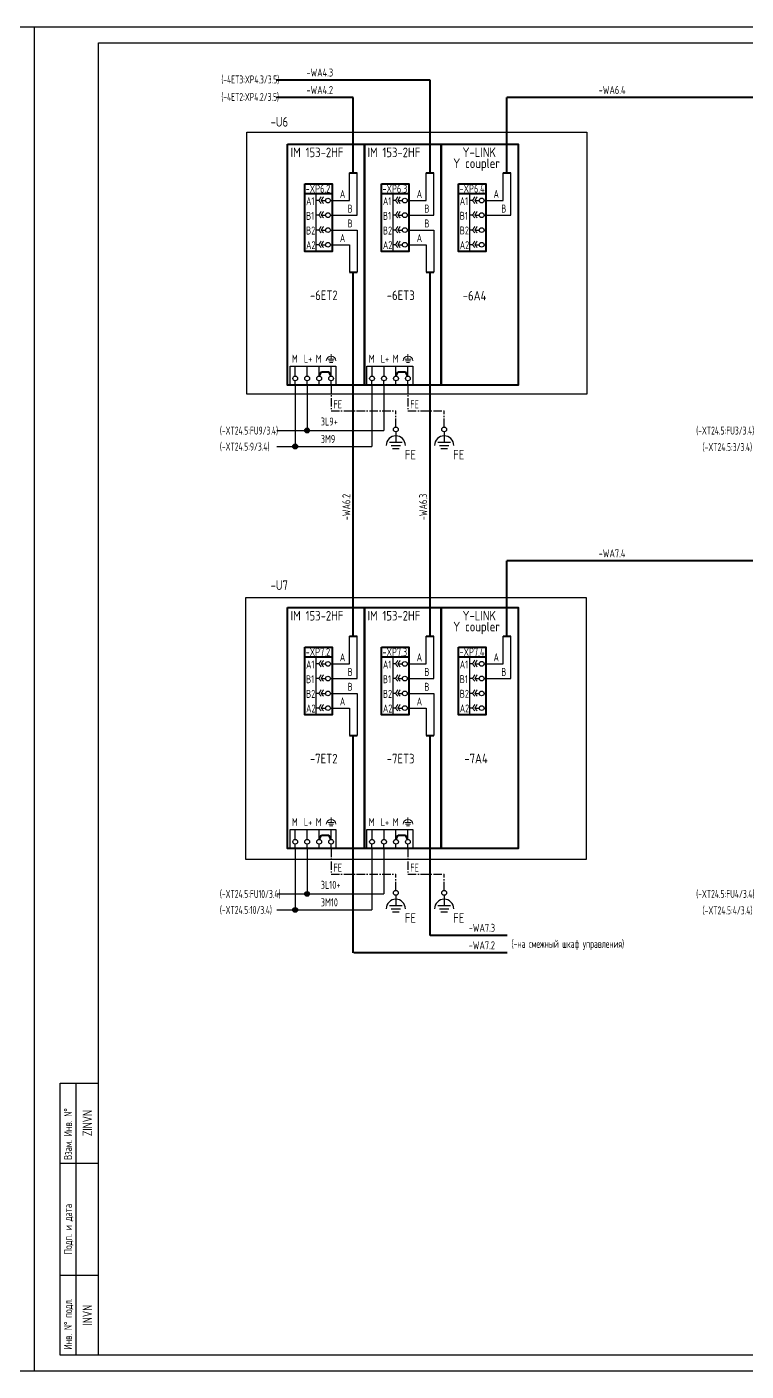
# Model space of a CAD drawing. Header units: millimetres. Extents: x 98 to 20644, y -7467 to -6136.
# Drawn here: x 3065.6 to 3290.3, y -7467.1 to -7047.1 of the extents above; entities that cross this region are included whole.
import ezdxf
from ezdxf.enums import TextEntityAlignment as Align

# ---------------------------------------------------------------- set-up
doc = ezdxf.new("R2010")
doc.units = ezdxf.units.MM
doc.linetypes.add('3_2012-53-ТКР2.1-2_План$0${ Chain Double-Dash }', pattern=[0])
doc.linetypes.add('EPL_DASHLONGDOT', pattern=[1, 0.66, -0.12, 0.1, -0.12])
for name, color, linetype in [('Временный', 6, 'Continuous'), ('КИА_МАРКИРОВКА', 2, 'Continuous'), ('КИА_НАКЛЕЙКИ', 1, 'Continuous')]:
    doc.layers.add(name, color=color, linetype=linetype)
doc.styles.add('GOST-A 3-1', font='', dxfattribs={"height": 3})
doc.styles.add('GOSTA-2.5-1', font='', dxfattribs={"width": 0.9, "height": 2.5})
doc.styles.add('ROMANS0-70', font='romans.shx', dxfattribs={"width": 0.7})
doc.styles.get('GOST-A 3-1').set_extended_font_data('GOST type A')
doc.styles.get('GOSTA-2.5-1').set_extended_font_data('GOST Type AU')

# ---------------------------------------------------------------- blocks, each defined once
blk = doc.blocks.new('A$C20E20996')
at = {"color": 0}
for p, q in [((-15.02, -33.5), (-15.02, -15.52)), ((-14.27, -17.63), (-15.02, -17.63)), ((-13.53, -17.63), (-12.13, -17.63)), ((-10.63, -17.63), (-10.08, -17.63)), ((-14.27, -22.18), (-15.02, -22.18)), ((-13.53, -22.18), (-12.13, -22.18)), ((-10.63, -22.21), (-10.08, -22.21)), ((-14.27, -26.84), (-15.02, -26.84)), ((-13.53, -26.84), (-12.13, -26.84)), ((-10.63, -26.86), (-10.08, -26.86)), ((-14.27, -31.42), (-15.02, -31.42)), ((-13.53, -31.42), (-12.13, -31.42)), ((-10.63, -31.44), (-10.08, -31.44)), ((-21.61, -72.45), (-21.61, -69.42)), ((-17.87, -72.45), (-17.87, -69.42)), ((-14.14, -72.45), (-14.14, -69.42)), ((-10.41, -72.45), (-10.41, -69.42)), ((-21.63, -75.35), (-21.63, -73.95)), ((-17.9, -75.35), (-17.9, -73.95)), ((-14.17, -75.35), (-14.17, -73.95)), ((-10.43, -75.35), (-10.43, -73.95))]:
    blk.add_line(p, q, dxfattribs=at)
at = {"lineweight": 18}
for p, q in [((-13.53, -16.52), (-14.27, -17.63)), ((-12.78, -16.52), (-13.53, -17.63)), ((-14.27, -17.63), (-13.53, -18.52)), ((-13.53, -17.63), (-12.78, -18.52)), ((-13.53, -21.07), (-14.27, -22.18)), ((-14.27, -22.18), (-13.53, -23.07)), ((-12.78, -21.07), (-13.53, -22.18)), ((-13.53, -22.18), (-12.78, -23.07)), ((-13.53, -25.73), (-14.27, -26.84)), ((-14.27, -26.84), (-13.53, -27.73)), ((-12.78, -25.73), (-13.53, -26.84)), ((-13.53, -26.84), (-12.78, -27.73)), ((-13.53, -30.31), (-14.27, -31.42)), ((-14.27, -31.42), (-13.53, -32.31)), ((-12.78, -30.31), (-13.53, -31.42)), ((-13.53, -31.42), (-12.78, -32.31))]:
    blk.add_line(p, q, dxfattribs=at)
at = {"color": 0, "lineweight": 20}
for p, q in [((-10.4, -65.58), (-10.4, -66.21)), ((-10.4, -66.21), (-10.4, -67.21)), ((-11.4, -67.21), (-9.4, -67.21)), ((-11.15, -67.71), (-9.65, -67.71)), ((-10.9, -68.21), (-9.9, -68.21))]:
    blk.add_line(p, q, dxfattribs=at)
at = {"color": 0, "lineweight": 40}
for p, q in [((-14.14, -72.45), (-13.43, -71.17)), ((-13.43, -71.17), (-11.12, -71.17)), ((-10.41, -72.45), (-11.12, -71.17))]:
    blk.add_line(p, q, dxfattribs=at)
for points in [[(-24, 0), (0, 0), (0, -75.35), (-24, -75.35)], [(-18.62, -12.36), (-10.08, -12.36), (-10.08, -33.5), (-18.62, -33.5)], [(-18.62, -12.36), (-10.08, -12.36), (-10.08, -15.52), (-18.62, -15.52)]]:
    blk.add_lwpolyline(points, close=True, dxfattribs=at)
at = {"color": 0}
blk.add_lwpolyline([(-23.2, -69.42), (-8.92, -69.42), (-8.92, -75.35), (-23.2, -75.35)], close=True, dxfattribs=at)
for centre in [(-11.38, -17.63), (-11.38, -22.21), (-11.38, -26.86), (-11.38, -31.44), (-21.61, -73.2), (-17.87, -73.2), (-14.14, -73.2), (-10.41, -73.2)]:
    blk.add_circle(centre, 0.75, dxfattribs=at)
at = {"color": 0, "lineweight": 20}
blk.add_arc((-10.4, -67.71), 1.5, 0, 180, dxfattribs=at)
at = {"style": 'GOSTA-2.5-1', "width": 0.9}
for s, p in [('A1', (-18.22, -19.08)), ('B1', (-18.22, -23.66)), ('B2', (-18.22, -28.24)), ('A2', (-18.22, -32.82)), ('M', (-22.64, -68.32)), ('L+', (-18.91, -68.32)), ('M', (-15.18, -68.32))]:
    blk.add_text(s, height=2.5, dxfattribs=at).set_placement(p)
blk = doc.blocks.new('A$C2EC3666A')
h = blk.add_hatch(color=7)
h.dxf.hatch_style = 1
edge = h.paths.add_edge_path()
edge.add_arc((0, 0), 0.75, 0, 360)
at = {"color": 0}
blk.add_circle((0, 0), 0.75, dxfattribs=at)
blk = doc.blocks.new('A$C2BF74EC9')
at = {"color": 0}
for p, q in [((0, 6.39), (4, 6.39)), ((0.5, 5.39), (3.5, 5.39)), ((1, 4.39), (3, 4.39)), ((2, 8.39), (2, 6.39))]:
    blk.add_line(p, q, dxfattribs=at)
at = {"style": 'GOST-A 3-1'}
blk.add_text('FE', height=3, dxfattribs=at).set_placement((4.81, 1))

msp = doc.modelspace()

# ---------------------------------------------------------------- linework, layer by layer
for p, q in [((2474, -7047.07), (3068, -7047.07)), ((3068, -7467.07), (3068, -7047.07)), ((3068, -7047.07), (3662, -7047.07)), ((3088, -7052.07), (3657, -7052.07)), ((3088, -7462.07), (3088, -7052.07)), ((3168.74, -7250.65), (3168.74, -7237.47)), ((3076, -7462.07), (3076, -7377.07)), ((3076, -7377.07), (3088, -7377.07)), ((3081, -7462.07), (3081, -7377.07)), ((3076, -7402.07), (3088, -7402.07)), ((3076, -7437.07), (3088, -7437.07)), ((3081, -7437.07), (3088, -7437.07)), ((3088, -7462.07), (3076, -7462.07)), ((3657, -7462.07), (3088, -7462.07)), ((3068, -7467.07), (2474, -7467.07)), ((3662, -7467.07), (3068, -7467.07))]:
    msp.add_line(p, q)
at = {"color": 6, "lineweight": 40}
for p, q in [((3191.54, -7063.7), (3143.44, -7063.7)), ((3191.54, -7092.72), (3191.54, -7063.7)), ((3167.54, -7069.16), (3143.61, -7069.16)), ((3167.54, -7092.72), (3167.54, -7069.16)), ((3215.54, -7092.7), (3215.54, -7069.16)), ((3324.03, -7069.16), (3215.54, -7069.16)), ((3166.34, -7092.72), (3168.74, -7092.72)), ((3190.34, -7092.72), (3192.74, -7092.72)), ((3214.34, -7092.7), (3216.74, -7092.7)), ((3166.34, -7123.74), (3168.74, -7123.74)), ((3167.54, -7237.47), (3167.54, -7123.74)), ((3190.34, -7123.74), (3192.74, -7123.74)), ((3191.54, -7237.47), (3191.54, -7123.74)), ((3215.54, -7237.47), (3215.54, -7213.93)), ((3324.03, -7213.93), (3215.54, -7213.93)), ((3166.34, -7237.47), (3168.74, -7237.47)), ((3190.34, -7237.47), (3192.74, -7237.47)), ((3214.34, -7237.47), (3216.74, -7237.47)), ((3166.34, -7268.51), (3168.74, -7268.51)), ((3167.54, -7336.39), (3167.54, -7268.51)), ((3190.34, -7268.51), (3192.74, -7268.51)), ((3191.54, -7330.93), (3191.54, -7268.51)), ((3215.64, -7330.93), (3191.59, -7330.93)), ((3215.64, -7336.39), (3167.71, -7336.39))]:
    msp.add_line(p, q, dxfattribs=at)
at = {"color": 0}
for p, q in [((3166.34, -7101.32), (3166.34, -7092.72)), ((3168.74, -7105.9), (3168.74, -7092.72)), ((3190.34, -7101.32), (3190.34, -7092.72)), ((3192.74, -7105.9), (3192.74, -7092.72)), ((3214.34, -7101.3), (3214.34, -7092.7)), ((3216.74, -7105.88), (3216.74, -7092.7)), ((3195.04, -7097.01), (3195.04, -7144.68)), ((3160.96, -7101.32), (3166.34, -7101.32)), ((3184.96, -7101.32), (3190.34, -7101.32)), ((3204.02, -7117.2), (3204.02, -7099.22)), ((3204.77, -7101.32), (3204.02, -7101.32)), ((3205.51, -7101.32), (3206.91, -7101.32)), ((3208.41, -7101.32), (3208.96, -7101.32)), ((3208.96, -7101.3), (3214.34, -7101.3)), ((3160.96, -7105.9), (3168.74, -7105.9)), ((3184.96, -7105.9), (3192.74, -7105.9)), ((3204.77, -7105.88), (3204.02, -7105.88)), ((3205.51, -7105.88), (3206.91, -7105.88)), ((3208.41, -7105.9), (3208.96, -7105.9)), ((3208.96, -7105.88), (3216.74, -7105.88)), ((3160.96, -7110.56), (3168.74, -7110.56)), ((3168.74, -7110.56), (3168.74, -7123.74)), ((3184.96, -7110.56), (3192.74, -7110.56)), ((3192.74, -7110.56), (3192.74, -7123.74)), ((3204.77, -7110.54), (3204.02, -7110.54)), ((3205.51, -7110.54), (3206.91, -7110.54)), ((3208.41, -7110.56), (3208.96, -7110.56)), ((3160.96, -7115.14), (3166.34, -7115.14)), ((3166.34, -7115.14), (3166.34, -7123.74)), ((3184.96, -7115.14), (3190.34, -7115.14)), ((3190.34, -7115.14), (3190.34, -7123.74)), ((3204.77, -7115.12), (3204.02, -7115.12)), ((3205.51, -7115.12), (3206.91, -7115.12)), ((3208.41, -7115.14), (3208.96, -7115.14)), ((3180.85, -7173.6), (3180.85, -7174.85)), ((3195.95, -7173.6), (3195.95, -7174.85)), ((3166.34, -7246.07), (3166.34, -7237.47)), ((3190.34, -7246.07), (3190.34, -7237.47)), ((3192.74, -7250.65), (3192.74, -7237.47)), ((3214.34, -7246.07), (3214.34, -7237.47)), ((3216.74, -7250.65), (3216.74, -7237.47)), ((3195.04, -7241.78), (3195.04, -7289.45)), ((3204.02, -7261.97), (3204.02, -7243.99)), ((3219.04, -7241.78), (3219.04, -7289.45)), ((3160.96, -7246.07), (3166.34, -7246.07)), ((3184.96, -7246.07), (3190.34, -7246.07)), ((3204.77, -7246.09), (3204.02, -7246.09)), ((3205.51, -7246.09), (3206.91, -7246.09)), ((3208.41, -7246.09), (3208.96, -7246.09)), ((3208.96, -7246.07), (3214.34, -7246.07)), ((3160.96, -7250.65), (3168.74, -7250.65)), ((3184.96, -7250.65), (3192.74, -7250.65)), ((3204.77, -7250.65), (3204.02, -7250.65)), ((3205.51, -7250.65), (3206.91, -7250.65)), ((3208.41, -7250.67), (3208.96, -7250.67)), ((3208.96, -7250.65), (3216.74, -7250.65)), ((3160.96, -7255.33), (3168.74, -7255.33)), ((3168.74, -7255.33), (3168.74, -7268.51)), ((3184.96, -7255.33), (3192.74, -7255.33)), ((3192.74, -7255.33), (3192.74, -7268.51)), ((3204.77, -7255.3), (3204.02, -7255.3)), ((3205.51, -7255.3), (3206.91, -7255.3)), ((3208.41, -7255.33), (3208.96, -7255.33)), ((3160.96, -7259.91), (3166.34, -7259.91)), ((3166.34, -7259.91), (3166.34, -7268.51)), ((3184.96, -7259.91), (3190.34, -7259.91)), ((3190.34, -7259.91), (3190.34, -7268.51)), ((3204.77, -7259.89), (3204.02, -7259.89)), ((3205.51, -7259.89), (3206.91, -7259.89)), ((3208.41, -7259.91), (3208.96, -7259.91)), ((3180.85, -7318.37), (3180.85, -7319.62)), ((3195.95, -7318.37), (3195.95, -7319.62))]:
    msp.add_line(p, q, dxfattribs=at)
at = {"lineweight": 18}
for p, q in [((3205.51, -7100.21), (3204.77, -7101.32)), ((3204.77, -7101.32), (3205.51, -7102.21)), ((3206.26, -7100.21), (3205.51, -7101.32)), ((3205.51, -7101.32), (3206.26, -7102.21)), ((3205.51, -7104.77), (3204.77, -7105.88)), ((3204.77, -7105.88), (3205.51, -7106.77)), ((3206.26, -7104.77), (3205.51, -7105.88)), ((3205.51, -7105.88), (3206.26, -7106.77)), ((3205.51, -7109.43), (3204.77, -7110.54)), ((3204.77, -7110.54), (3205.51, -7111.43)), ((3206.26, -7109.43), (3205.51, -7110.54)), ((3205.51, -7110.54), (3206.26, -7111.43)), ((3205.51, -7114.01), (3204.77, -7115.12)), ((3206.26, -7114.01), (3205.51, -7115.12)), ((3204.77, -7115.12), (3205.51, -7116.01)), ((3205.51, -7115.12), (3206.26, -7116.01)), ((3205.51, -7244.98), (3204.77, -7246.09)), ((3206.26, -7244.98), (3205.51, -7246.09)), ((3204.77, -7246.09), (3205.51, -7246.98)), ((3205.51, -7246.09), (3206.26, -7246.98)), ((3205.51, -7249.54), (3204.77, -7250.65)), ((3204.77, -7250.65), (3205.51, -7251.54)), ((3206.26, -7249.54), (3205.51, -7250.65)), ((3205.51, -7250.65), (3206.26, -7251.54)), ((3205.51, -7254.2), (3204.77, -7255.3)), ((3204.77, -7255.3), (3205.51, -7256.19)), ((3206.26, -7254.2), (3205.51, -7255.3)), ((3205.51, -7255.3), (3206.26, -7256.19)), ((3205.51, -7258.78), (3204.77, -7259.89)), ((3204.77, -7259.89), (3205.51, -7260.78)), ((3206.26, -7258.78), (3205.51, -7259.89)), ((3205.51, -7259.89), (3206.26, -7260.78))]:
    msp.add_line(p, q, dxfattribs=at)
at = {"color": 4}
for p, q in [((3149.41, -7159.04), (3149.41, -7178.19)), ((3173.41, -7159.04), (3173.41, -7178.19)), ((3143.68, -7178.19), (3173.41, -7178.19)), ((3149.41, -7303.81), (3149.41, -7322.96)), ((3173.41, -7303.81), (3173.41, -7322.96)), ((3143.68, -7322.96), (3173.41, -7322.96))]:
    msp.add_line(p, q, dxfattribs=at)
at = {"color": 1}
for p, q in [((3153.14, -7159.04), (3153.14, -7173.19)), ((3177.14, -7159.04), (3177.14, -7173.19)), ((3143.68, -7173.19), (3177.14, -7173.19)), ((3153.14, -7303.81), (3153.14, -7317.96)), ((3177.14, -7303.81), (3177.14, -7317.96)), ((3143.68, -7317.96), (3177.14, -7317.96))]:
    msp.add_line(p, q, dxfattribs=at)
at = {"color": 3, "linetype": 'EPL_DASHLONGDOT', "lineweight": 25, "ltscale": 4}
for p, q in [((3160.61, -7159.04), (3160.61, -7167.01)), ((3184.61, -7159.04), (3184.61, -7167.01)), ((3160.61, -7167.01), (3180.85, -7167.01)), ((3180.85, -7172.1), (3180.85, -7167.01)), ((3184.61, -7167.01), (3195.95, -7167.01)), ((3195.95, -7172.1), (3195.95, -7167.01)), ((3160.61, -7303.81), (3160.61, -7311.78)), ((3184.61, -7303.81), (3184.61, -7311.78)), ((3160.61, -7311.78), (3180.85, -7311.78)), ((3180.85, -7316.87), (3180.85, -7311.78)), ((3184.61, -7311.78), (3195.95, -7311.78)), ((3195.95, -7316.87), (3195.95, -7311.78))]:
    msp.add_line(p, q, dxfattribs=at)
at = {"color": 0, "linetype": '3_2012-53-ТКР2.1-2_План$0${ Chain Double-Dash }', "ltscale": 5}
for points in [[(3134.27, -7079.95), (3240.48, -7079.95), (3240.48, -7161.85), (3134.27, -7161.85)], [(3134.05, -7225.35), (3240.26, -7225.35), (3240.26, -7307.24), (3134.05, -7307.24)]]:
    msp.add_lwpolyline(points, close=True, dxfattribs=at)
at = {"color": 0, "lineweight": 40}
for points in [[(3195.04, -7083.7), (3219.04, -7083.7), (3219.04, -7159.04), (3195.04, -7159.04)], [(3200.42, -7096.06), (3208.96, -7096.06), (3208.96, -7117.2), (3200.42, -7117.2)], [(3200.42, -7096.06), (3208.96, -7096.06), (3208.96, -7099.22), (3200.42, -7099.22)], [(3195.04, -7228.47), (3219.04, -7228.47), (3219.04, -7303.81), (3195.04, -7303.81)], [(3200.42, -7240.83), (3208.96, -7240.83), (3208.96, -7261.97), (3200.42, -7261.97)], [(3200.42, -7240.83), (3208.96, -7240.83), (3208.96, -7243.99), (3200.42, -7243.99)]]:
    msp.add_lwpolyline(points, close=True, dxfattribs=at)
at = {"color": 0}
for centre in [(3207.66, -7101.32), (3207.66, -7105.9), (3207.66, -7110.56), (3207.66, -7115.14), (3180.85, -7172.85), (3195.95, -7172.85), (3207.66, -7246.09), (3207.66, -7250.67), (3207.66, -7255.33), (3207.66, -7259.91), (3180.85, -7317.62), (3195.95, -7317.62)]:
    msp.add_circle(centre, 0.75, dxfattribs=at)
for centre in [(3180.85, -7177.85), (3195.95, -7177.85), (3180.85, -7322.62), (3195.95, -7322.62)]:
    msp.add_arc(centre, 3, 0, 180, dxfattribs=at)

# ---------------------------------------------------------------- block references
for name, p in [('A$C20E20996', (3171.04, -7083.7)), ('A$C20E20996', (3195.04, -7083.7)), ('A$C2EC3666A', (3153.14, -7173.19)), ('A$C2EC3666A', (3149.41, -7178.19)), ('A$C2BF74EC9', (3178.85, -7183.24)), ('A$C2BF74EC9', (3193.95, -7183.24)), ('A$C20E20996', (3171.04, -7228.47)), ('A$C20E20996', (3195.04, -7228.47)), ('A$C2EC3666A', (3153.14, -7317.96)), ('A$C2BF74EC9', (3178.85, -7328.01)), ('A$C2BF74EC9', (3193.95, -7328.01)), ('A$C2EC3666A', (3149.41, -7322.96))]:
    msp.add_blockref(name, p, dxfattribs=at)

# ---------------------------------------------------------------- texts
at = {"style": 'GOST-A 3-1'}
for s, p in [('IM 153-2HF', (3148.01, -7087.78)), ('IM 153-2HF', (3172.01, -7087.78)), ('Y-LINK', (3201.7, -7087.75)), ('Y coupler', (3198.79, -7091.18)), ('IM 153-2HF', (3148.01, -7232.55)), ('IM 153-2HF', (3172.01, -7232.55)), ('Y-LINK', (3201.7, -7232.52)), ('Y coupler', (3198.79, -7235.95))]:
    msp.add_text(s, height=3, dxfattribs=at).set_placement(p)
at = {"style": 'GOSTA-2.5-1', "width": 0.9}
for s, p in [('-XP6.2', (3152.68, -7098.87)), ('-XP6.3', (3176.68, -7098.87)), ('-XP6.4', (3200.74, -7098.85)), ('A', (3163.37, -7100.53)), ('A', (3187.37, -7100.53)), ('A1', (3200.82, -7102.77)), ('A', (3211.37, -7100.51)), ('B', (3165.77, -7105.11)), ('B', (3189.77, -7105.11)), ('B1', (3200.82, -7107.35)), ('B', (3213.77, -7105.09)), ('B', (3165.77, -7109.74)), ('B', (3189.77, -7109.74)), ('B2', (3200.82, -7111.93)), ('A', (3163.37, -7114.32)), ('A', (3187.37, -7114.32)), ('A2', (3200.82, -7116.52)), ('-XP7.2', (3152.68, -7243.64)), ('A', (3163.37, -7245.28)), ('-XP7.3', (3176.68, -7243.64)), ('A', (3187.37, -7245.28)), ('-XP7.4', (3200.74, -7243.62)), ('A', (3211.37, -7245.28)), ('B', (3165.77, -7249.86)), ('B', (3189.77, -7249.86)), ('A1', (3200.82, -7247.54)), ('B', (3213.77, -7249.86)), ('B', (3165.77, -7254.51)), ('B', (3189.77, -7254.51)), ('B1', (3200.82, -7252.12)), ('A', (3163.37, -7259.09)), ('A', (3187.37, -7259.09)), ('B2', (3200.82, -7256.7)), ('A2', (3200.82, -7261.28))]:
    msp.add_text(s, height=2.5, dxfattribs=at).set_placement(p)
at = {"style": 'ROMANS0-70', "width": 0.7}
for s, p in [('Взам. Инв. N%%d', (3080.46, -7401.07)), ('Подп. и дата', (3080.46, -7430.6)), ('Инв. N%%d подл.', (3080.46, -7460.37))]:
    msp.add_text(s, height=2.5, rotation=90, dxfattribs=at).set_placement(p, align=Align.BOTTOM_LEFT)
at = {"style": 'ROMANS0-70', "width": 0.7, "flags": 12}
for tag, p in [('ZINVN', (3084.5, -7389.57)), ('INVN', (3084.5, -7449.57))]:
    msp.add_attdef(tag, text='', height=3, rotation=90, dxfattribs=at).set_placement(p, align=Align.MIDDLE_CENTER)
at = {"layer": 'Временный', "style": 'GOSTA-2.5-1', "width": 0.7}
for s, p in [('(-4ET3:XP4.3/3.5)', (3126.35, -7064.74)), ('(-4ET2:XP4.2/3.5)', (3126.35, -7070.2)), ('(-XT24.5:FU9/3.4)', (3125.9, -7174.46)), ('(-XT24.5:FU3/3.4)', (3274.67, -7174.45)), ('(-XT24.5:9/3.4)', (3125.9, -7179.46)), ('(-XT24.5:3/3.4)', (3276.69, -7179.61)), ('(-XT24.5:FU10/3.4)', (3125.9, -7319.23)), ('(-XT24.5:FU4/3.4)', (3274.67, -7319.22)), ('(-XT24.5:10/3.4)', (3125.9, -7324.23)), ('(-XT24.5:4/3.4)', (3276.69, -7324.37)), ('(-на смежный шкаф управления)', (3217.03, -7334.82))]:
    msp.add_text(s, height=2.5, dxfattribs=at).set_placement(p)
at = {"layer": 'КИА_МАРКИРОВКА', "style": 'GOSTA-2.5-1', "width": 0.9}
for s, p in [('-WA4.3', (3152.94, -7062.58)), ('-WA4.2', (3152.94, -7068.04)), ('-WA6.4', (3244.22, -7068.04)), ('FE', (3161.35, -7166.24)), ('FE', (3185.35, -7166.24)), ('3L9+', (3157.4, -7171.62)), ('3M9', (3157.4, -7177.08)), ('-WA7.4', (3244.22, -7212.81)), ('FE', (3161.35, -7311.01)), ('FE', (3185.35, -7311.01)), ('3L10+', (3157.4, -7316.39)), ('3M10', (3157.4, -7321.85)), ('-WA7.3', (3203.62, -7329.82)), ('-WA7.2', (3203.62, -7335.27))]:
    msp.add_text(s, height=2.5, dxfattribs=at).set_placement(p)
for s, p in [('-WA6.2', (3166.65, -7201.22)), ('-WA6.3', (3190.65, -7201.22))]:
    msp.add_text(s, height=2.5, rotation=90, dxfattribs=at).set_placement(p)
at = {"layer": 'КИА_НАКЛЕЙКИ', "style": 'GOST-A 3-1'}
for s, p in [('-U6', (3141.74, -7078.24)), ('-6ET2', (3154.02, -7132.43)), ('-6ET3', (3178.02, -7132.43)), ('-6A4', (3201.76, -7132.56)), ('-U7', (3141.74, -7223.01)), ('-7ET2', (3154.02, -7277.2)), ('-7ET3', (3178.02, -7277.2)), ('-7A4', (3202.25, -7277.15))]:
    msp.add_text(s, height=3, dxfattribs=at).set_placement(p)

doc.saveas('drawing.dxf')
